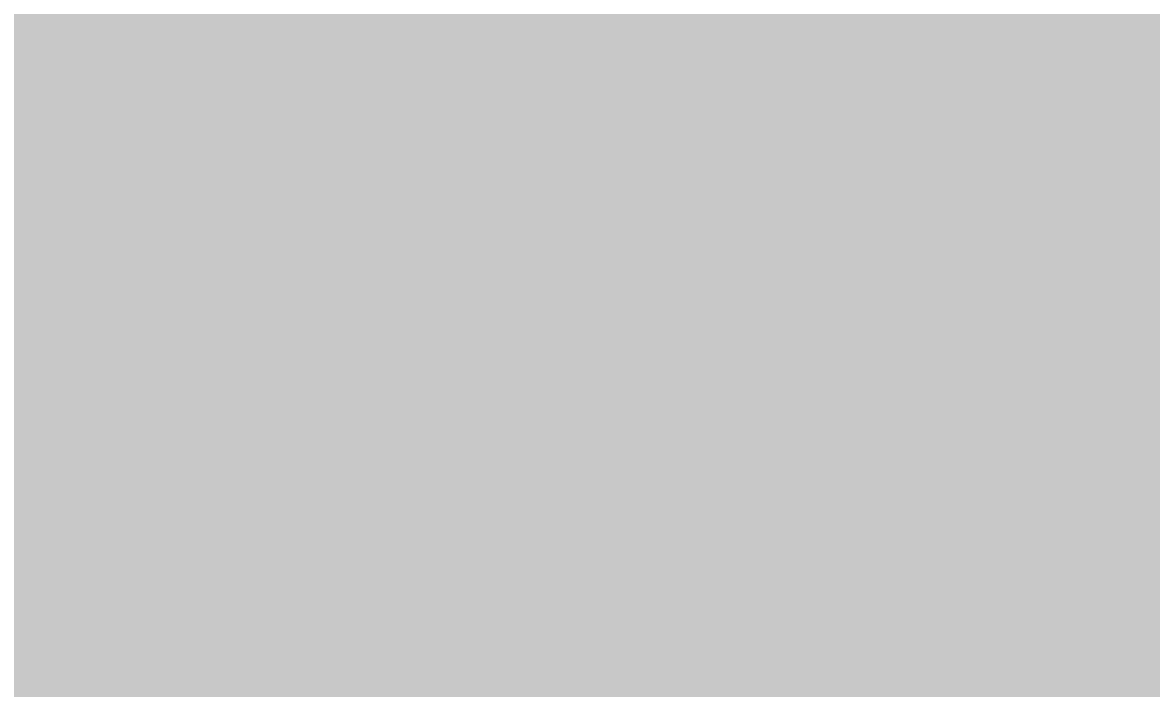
# Model space of a CAD drawing. Header units: inches. Extents: x -3 to 191, y -18 to 93.
# Drawn here: x 119.18508 to 119.19383, y 44.87147 to 44.87663 of the extents above; entities that cross this region are included whole.
import ezdxf

# ---------------------------------------------------------------- set-up
doc = ezdxf.new("R2010")
doc.units = ezdxf.units.IN
doc.layers.add('Mechanical 13', color=56, linetype='Continuous')
doc.layers.add('Top Solder', color=216, linetype='Continuous')
doc.styles.add('Arial', font='', dxfattribs={"height": 0.2})
doc.styles.get('Arial').set_extended_font_data('Arial')

# ---------------------------------------------------------------- blocks, each defined once
blk = doc.blocks.new('CAP_0805_400')
at = {"layer": 'Top Solder'}
h = blk.add_hatch(color=216, dxfattribs=at)
edge = h.paths.add_edge_path()
edge.add_arc((-1.667999, 0.6749987), 0.2766009, 90, 180)
edge.add_line((-1.9445999, 0.6749987), (-1.9445999, -0.6749987))
edge.add_arc((-1.667999, -0.6749987), 0.2766009, 180, 270)
edge.add_line((-1.667999, -0.9515996), (-0.6180011, -0.9515996))
edge.add_arc((-0.6180011, -0.6749987), 0.2766009, 270, 360)
edge.add_line((-0.3414001, -0.6749987), (-0.3414001, 0.6749987))
edge.add_arc((-0.6180011, 0.6749987), 0.2766009, 0, 90)
edge.add_line((-0.6180011, 0.9515996), (-1.667999, 0.9515996))
at = {"layer": 'Mechanical 13', "style": 'Arial'}
blk.add_text('C128', height=1.00000054, dxfattribs=at).set_placement((-1.7494301, -0.499839))

msp = doc.modelspace()

# ---------------------------------------------------------------- block references
at = {"rotation": 270}
msp.add_blockref('CAP_0805_400', (118.7500114, 44.4999974), dxfattribs=at)

doc.saveas('drawing.dxf')
